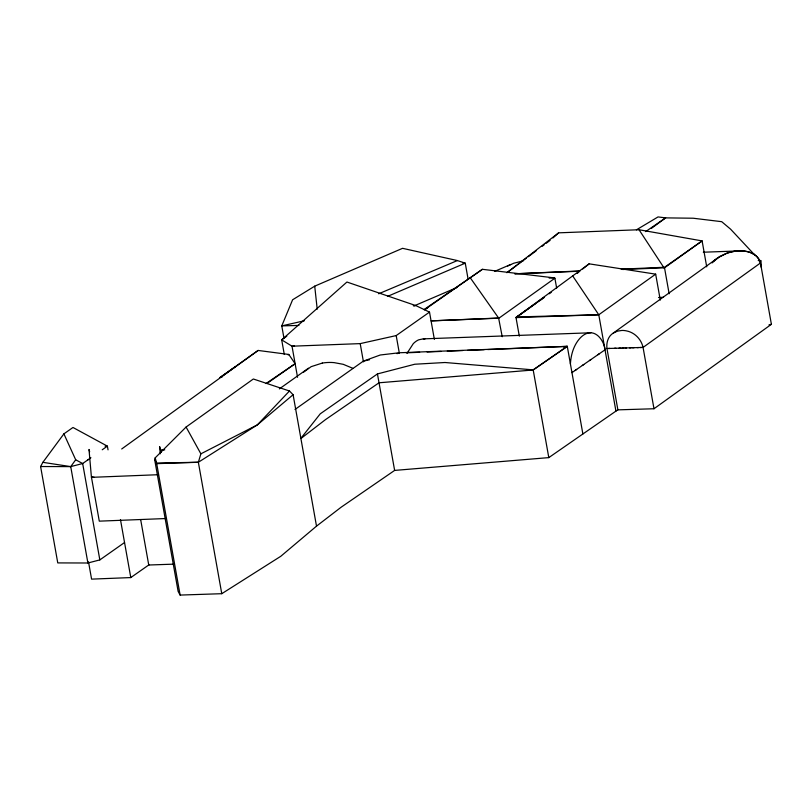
<?xml version="1.0" encoding="UTF-8"?>
<svg xmlns="http://www.w3.org/2000/svg" width="812" height="812" viewBox="0 0 812 812"><rect width="100%" height="100%" fill="white"/><g stroke="black" fill="none" stroke-linecap="round" stroke-linejoin="round"><path stroke-width="1.22" d="M606.96 348.521C606.219 342.674 608.056 336.28 613.283 333.072L718.102 257.688L726.537 253.385A42.731 39.93 -55.9 0 1 735.357 251.192C744.99 249.791 757.464 252.177 760.479 262.976L771.4 324.313L653.985 408.751L617.881 409.857L606.96 348.521L643.063 347.424L760.479 262.976L760.732 260.5L758.225 260.622M570.41 363.908C570.968 354.438 573.84 344.582 580.56 337.609A52.902 25.111 88 0 1 586.223 333.671C596.252 329.388 604.199 341.05 605.021 349.82L571.963 372.647L572.409 372.332M761.26 267.361L760.732 260.5M154.727 459.978L155.194 457.856L186.09 427.041L253.344 379.001L289.478 390.998L293.102 394.723L316.507 526.146L280.779 556.291L221.767 593.694L180.122 595.074L178.132 591.4L154.727 459.978L156.706 463.652L198.351 462.261L257.374 424.859L293.102 394.723M221.767 593.694L198.351 462.261L200.879 453.827L186.09 427.041M407.137 353.149L413.257 343.689A52.902 24.634 87.9 0 1 418.809 339.781L423.336 338.868L590.842 332.778M124.551 542.528L99.835 559.904L87.899 563L57.764 562.909L40.6 466.524L42.863 462.332L63.894 433.862L72.978 427.477L107.387 446.153L108.047 449.858M87.899 563L70.725 466.616L75.699 459.795L63.894 433.862M300.866 438.348L320.243 413.826L377.448 373.926L414.77 364.233L444.986 362.507L533.179 369.866L567.283 346.359L582.884 433.984L548.8 457.613L394.632 470.412L341.091 507.246L316.507 526.146M289.478 390.998L257.374 424.859L200.879 453.827M712.124 262.915L718.102 257.688M303.312 372.373L311.158 366.659L322.323 363.065M552.972 237.936L558.615 232.841L639.024 229.735L702.106 240.91L706.724 266.864M434.369 339.406L429.507 312.112L415.785 305.576L346.927 282.028L281.693 339.873L284.291 354.468M713.555 261.028L719.726 256.49L726.182 253.476A43.746 40.874 -55.9 0 1 735.093 251.253C744.787 249.852 757.383 252.096 760.479 262.976M577.159 273.421L579.007 271.929M582.691 268.995L589.136 263.839L655.67 274.151L660.288 300.105M506.861 272.73L558.615 232.841M300.907 438.531L325.49 419.621L379.021 382.787L533.2 369.988L567.283 346.359L399.25 352.763L380.249 355.006L363.329 361.147L295.01 409.451M519.315 336.138L515.996 317.492L589.136 263.839M507.784 272.081L516.452 265.585M517.406 264.864L526.298 258.206M528.277 256.724L536.174 250.806M542.142 246.34L544.131 244.848M546.121 243.356L550.1 240.372M651.397 228.385L665.637 217.88L693.204 218.225L721.716 221.686L730.577 229.157L754.439 254.674L751.303 252.573M288.158 354.935L288.818 354.458L295.132 363.725L267.199 383.315M222.518 376.707L220.123 377.458L258.125 350.449L288.818 354.458M121.709 448.975L258.125 350.449M158.096 474.715L91.482 477.344L92.335 476.725M286.809 336.168L281.693 339.873L292.015 346.196L360.203 343.618L396.195 335.579L429.507 312.112M535.626 303.556L516.016 317.604L598.779 314.772L655.67 274.151M537.371 302.308L544.487 297.212M427.731 307.728L424.554 309.758L482.399 269.31L554.21 277.877L554.89 278.212L556.656 288.098M515.996 317.492L537.564 302.105M539.503 300.714L544.375 297.233M549.247 293.761L551.196 292.371M582.884 433.984L617.973 409.705M279.348 388.897L308.469 368.181M423.996 309.616L482.399 269.31M90.903 457.735L82.672 463.53L70.725 466.616L40.6 466.524M102.231 449.767L107.387 446.153L105.093 446.204M220.123 377.458L234.759 367.146M87.757 459.947L88.488 459.44M88.508 561.853L91.583 579.129L130.793 577.576L149.408 564.523M575.251 370.373L576.662 369.399M582.336 365.481L583.757 364.507M589.421 360.589L590.842 359.604M597.926 354.712L599.347 353.738M645.641 231.603L665.637 217.88L658.045 216.926L636.385 229.867M265.981 383.538L295.132 363.725M468.118 279.237L465.256 263.169L457.379 260.561L402.569 248.32L314.721 286.159L292.604 299.78L281.774 325.886L283.977 338.249M613.283 333.072L617.475 331.144L621.89 330.443A22.868 19.133 54.9 0 1 626.499 330.9C634.71 332.484 641.297 339.284 643.063 347.424L653.985 408.751M507.683 266.021L513.732 263.24L523.141 260.875M413.968 305.941L456.862 287.56M494.752 271.32L510.687 264.489M387.689 296.329L465.256 263.169L462.738 262.926M378.676 293.782L457.379 260.561M768.974 324.912L771.4 324.313M304.378 320.77L281.774 325.886L298.907 325.429M363.329 361.147L369.511 359.767M396.916 353.636L399.311 353.098M563.569 347.079L567.283 346.359L487.718 349.556M294.523 345.942L292.015 346.196L297.547 377.296M91.482 477.344L93.989 477.141M579.717 270.964L514.778 273.806L579.768 271.228M621.18 269.158L663.648 267.3L664.52 267.787L669.139 293.761M502.222 336.716L498.609 318.03L431.07 320.872L498.923 318.182L554.89 278.212L554.271 278.232M622.713 269.493L664.52 267.808L702.106 240.91L663.739 267.838M549.166 278.08L554.21 277.877M406.254 352.824L419.621 352.286M427.102 351.992L441.139 351.423M447.3 351.18L462.657 350.561M467.509 350.368L484.175 349.698M658.512 297.507L663.526 297.314M165.892 518.533L99.287 521.152L91.38 476.786L89.005 449.462L89.645 451.736M703.324 252.217L739.691 250.898M160.989 449.98L164.745 449.858M173.778 564.147L148.748 565.01L140.669 519.629M413.278 305.657L415.785 305.576M608.462 348.48L609.964 348.429M614.481 348.297L615.983 348.246M618.988 348.155L620.5 348.104M622.002 348.064L623.504 348.013M625.007 347.972L626.509 347.922M629.523 347.83L631.025 347.79M632.528 347.739L634.04 347.698M637.044 347.607L638.547 347.556M640.059 347.516L641.561 347.465M516.726 316.944L598.779 314.772L615.943 411.156M155.194 457.856L156.604 463.053L198.351 462.261M423.336 338.868L424.93 339.02M42.863 462.332L70.715 466.616M352.784 368.283L343.222 364.314L334.057 362.619A56.749 48.212 54.5 0 0 322.323 363.065M75.699 459.795L82.672 463.53L99.835 559.904M470.351 277.907L498.609 318.03M572.541 275.694L598.779 314.772M639.024 229.735L663.648 267.3M161.284 452.335L159.639 446.651L160.208 453.827M533.179 369.866L548.8 457.613M396.195 335.579L399.23 352.611M377.448 373.926L394.632 470.412M360.203 343.618L363.451 361.878M156.604 463.053L180.122 595.074M120.46 519.578L130.793 577.576M314.721 286.159L317.208 309.179"/></g></svg>
